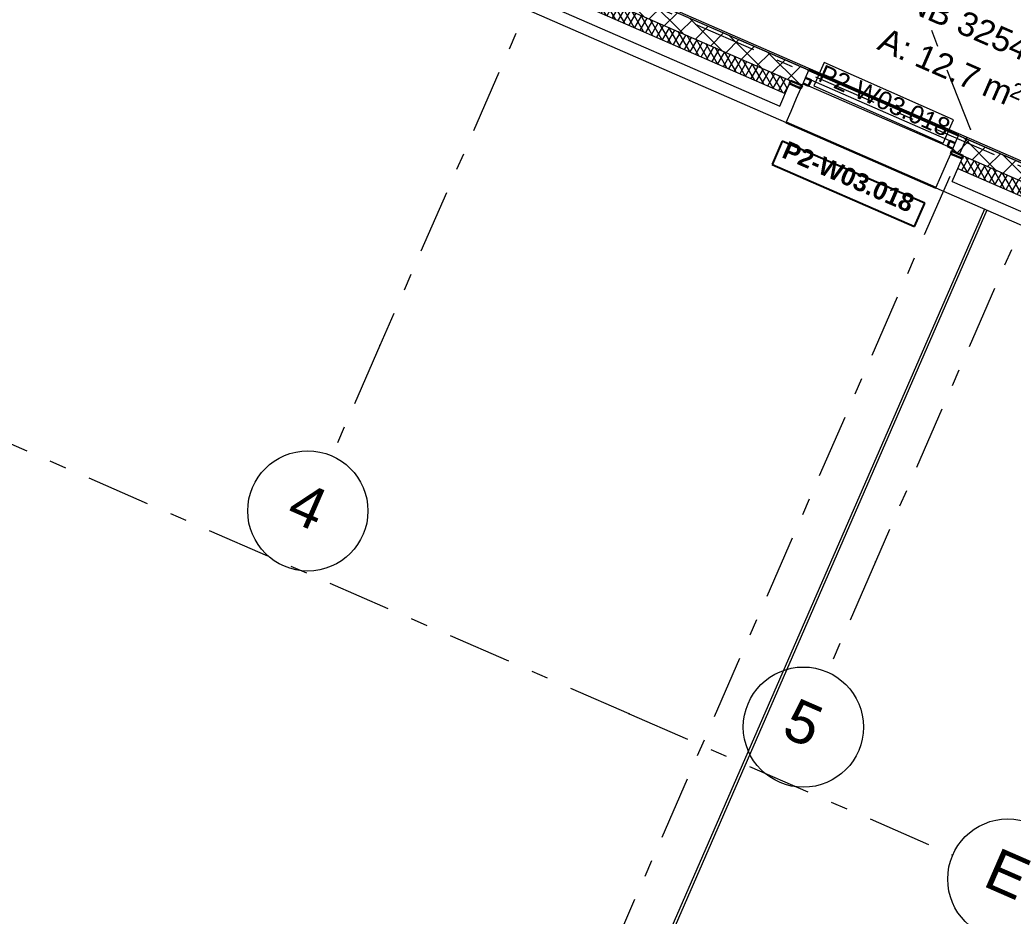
# Model space of a CAD drawing. Header units: millimetres. Extents: x -35034 to 431752, y -71616 to 25069.
# Drawn here: x 11137 to 19404, y -14437 to -6982 of the extents above; entities that cross this region are included whole.
import ezdxf
from ezdxf.enums import TextEntityAlignment as Align

# ---------------------------------------------------------------- set-up
doc = ezdxf.new("R2010")
doc.units = ezdxf.units.MM
doc.header["$MEASUREMENT"] = 0
doc.linetypes.add('Double Dashed', pattern=[1093.611073, 529.166651, -211.666656, 141.111112, -211.666656])
for name, color, linetype in [('A-15-MG_Structural_Grid', 7, 'Continuous'), ('A-20-M_Floor_Slab', 7, 'Continuous'), ('A-25-M_Curtain_Wall', 7, 'Continuous'), ('A-25-M_Wall_Ext_Existing_HUB', 7, 'Continuous'), ('A-35-M_FFE-Zone', 7, 'Continuous'), ('ArchiCAD Window Markers', 7, 'Continuous'), ('ArchiCAD Windows', 7, 'Continuous'), ('New_A-15-MG_Structural_Grid_Phase_2', 7, 'Continuous')]:
    doc.layers.add(name, color=color, linetype=linetype)
for name, color, linetype, lineweight, true_color in [('A-15-MG_Structural_Grid_Pen_No__163', 7, 'Continuous', 0, 0x750077), ('A-25-M_Curtain_Wall_Pen_No__46', 7, 'Continuous', 35, 0x444444), ('A-25-M_Wall_Ext_Existing_HUB_Pen_No__107', 7, 'Continuous', 15, 0xa6a6a6), ('A-25-M_Wall_Ext_Existing_HUB_Pen_No__43', 7, 'Continuous', 30, 0x444444), ('A-35-M_FFE-Zone_Pen_No__74', 7, 'Continuous', 20, 0x606060), ('ArchiCAD Windows_Pen_No__23', 7, 'Continuous', 30, 0x2a2a2a), ('ArchiCAD Windows_Pen_No__43', 7, 'Continuous', 30, 0x444444), ('New_A-15-MG_Structural_Grid_Phase_2_Pen_No__222', 7, 'Continuous', 13, 0x65af33)]:
    doc.layers.add(name, color=color, linetype=linetype, lineweight=lineweight, true_color=true_color)
for name, color, linetype, lineweight in [('A-20-M_Floor_Slab_Pen_No__89', 8, 'Continuous', 20), ('A-20-M_Roof_Pen_No__1', 7, 'Continuous', 13), ('A-25-M_Curtain_Wall_Pen_No__85', 8, 'Continuous', 20), ('A-25-M_Wall_Ext_Existing_HUB_Pen_No__1', 7, 'Continuous', 13), ('ArchiCAD Window Markers_Pen_No__1', 7, 'Continuous', 13), ('ArchiCAD Window Markers_Pen_No__5', 7, 'Continuous', 25), ('ArchiCAD Windows_Pen_No__1', 7, 'Continuous', 13), ('ArchiCAD Windows_Pen_No__83', 8, 'Continuous', 20), ('ArchiCAD Zone Stamps_Pen_No__9', 7, 'Continuous', 13), ('New_A-95-P_Drawing_Pen_No__1', 7, 'Continuous', 13)]:
    doc.layers.add(name, color=color, linetype=linetype, lineweight=lineweight)
doc.styles.add('GENERATED_STYLE_1', font='')
doc.styles.add('GENERATED_STYLE_2', font='')
doc.styles.add('GENERATED_STYLE_3', font='')
doc.styles.add('GENERATED_STYLE_4', font='')
doc.styles.get('GENERATED_STYLE_1').set_extended_font_data('Swis721 BT', bold=True)
doc.styles.get('GENERATED_STYLE_2').set_extended_font_data('Arial', bold=True)
doc.styles.get('GENERATED_STYLE_3').set_extended_font_data('Arial')
doc.styles.get('GENERATED_STYLE_4').set_extended_font_data('Swis721 BT')
pattern_1 = [(103.994, (0, 0), (-1137.956, 451.32), [0, -965.2, 0, -1079.5, 0, -1031.875]), (73.994, (0, 0), (-1195.13, 1745.31), [0, -520.7, 0, -869.95, 0, -333.375]), (33.994, (-311.5, -716.2), (785.414, 1814.82), [0, -317.5, 0, -1143, 0, -1492.25]), (23.994, (-311.5, -716.2), (250.28, 1972.77), [0, -158.75, 0, -749.3, 0, -857.25])]
pattern_2 = [(60, (0, 0), (-43.30127, 25), []), (120, (0, 0), (43.30127, 25), [])]
pattern_3 = [(45, (0, 0), (-91.9239, 91.9239), []), (135, (0, 0), (91.9239, 91.9239), [])]
pattern_4 = [(0, (0, 0), (0, 130), []), (90, (0, 0), (-130, 0), [])]

# ---------------------------------------------------------------- blocks, each defined once
blk = doc.blocks.new('Male WC_INB 3254_37_3', base_point=(19116.5, -7126.9))
at = {"layer": 'A-35-M_FFE-Zone_Pen_No__74', "linetype": 'Continuous'}
for p, q in [((19479.7, -3553.8), (18922.9, -4830.7)), ((21223.1, -4314.1), (19479.7, -3553.8)), ((17406.4, -4169.4), (16276.2, -6761.3)), ((18922.9, -4830.7), (17406.4, -4169.4)), ((19536.1, -8182.8), (21223.1, -4314.1)), ((16276.2, -6761.3), (19536.1, -8182.8))]:
    blk.add_line(p, q, dxfattribs=at)
at = {"layer": 'ArchiCAD Zone Stamps_Pen_No__9'}
for tag, height, style, p in [('ROOM_NAME', 250, 'GENERATED_STYLE_2', (18877.2, -5826.1)), ('zoneNameLine2', 250, 'GENERATED_STYLE_2', (18688.7, -6258.2)), ('ROOM_NUMBER', 200, 'GENERATED_STYLE_3', (18500.3, -6678.9)), ('measuredAreaCode', 200, 'GENERATED_STYLE_3', (18343.3, -7039)), ('DUMMY_649', 200, 'GENERATED_STYLE_3', (18650.7, -7173.1)), ('DUMMY_650', 200, 'GENERATED_STYLE_3', (19140, -7386.4)), ('DUMMY_651', 133.3, 'GENERATED_STYLE_3', (19419.3, -7493))]:
    blk.add_attdef(tag, text='', height=height, rotation=336.44041, dxfattribs=dict(at, style=style)).set_placement(p, align=Align.TOP_LEFT)
blk = doc.blocks.new('Slab_1_3', base_point=(7696.6, 5872.1))
at = {"layer": 'A-20-M_Floor_Slab_Pen_No__89', "linetype": 'Continuous', "flags": 128}
blk.add_lwpolyline([(31982.9, -13626.4), (12656.3, -5199.1), (14737.9, -425.5), (12206.2, 678.5), (10067.8, -4225.5), (4375.8, -1743.6), (7696.6, 5872.1), (7484.7, 6099.8), (7408.6, 6181.5), (7708, 6474.6), (7630.9, 6558.3), (10938, 9637), (15227.2, 7766.9), (17293.9, 12506.6), (15858.3, 14038.4), (17354.4, 15444.2), (18384.5, 14995), (19410.6, 17348.4)], dxfattribs=at)
blk = doc.blocks.new('Window 19')
at = {"layer": 'ArchiCAD Windows_Pen_No__1', "linetype": 'Continuous'}
for p, q in [((-680, 0), (-680, -50)), ((680, 0), (680, -50))]:
    blk.add_line(p, q, dxfattribs=at)
at = {"layer": 'ArchiCAD Windows_Pen_No__23', "linetype": 'Continuous'}
for p, q in [((-680, 355), (680, 355)), ((-680, -119.5), (680, -119.5))]:
    blk.add_line(p, q, dxfattribs=at)
at = {"layer": 'ArchiCAD Windows_Pen_No__43', "linetype": 'Continuous'}
for p, q in [((-680, 0), (-630, 0)), ((-630, 0), (-630, -50)), ((630, -50), (630, 0)), ((630, 0), (680, 0)), ((-630, -50), (-680, -50)), ((680, -50), (630, -50))]:
    blk.add_line(p, q, dxfattribs=at)
at = {"layer": 'ArchiCAD Windows_Pen_No__83', "linetype": 'Continuous'}
for p, q in [((-630, 0), (630, 0)), ((630, -50), (-630, -50))]:
    blk.add_line(p, q, dxfattribs=at)
blk = doc.blocks.new('Window Stamp 18_3')
at = {"layer": 'ArchiCAD Window Markers_Pen_No__5', "linetype": 'Continuous'}
for p, q in [((647.4, 366.4), (-647.4, 366.4)), ((-647.4, 366.4), (-647.4, 154.6)), ((647.4, 366.4), (-647.4, 366.4)), ((647.4, 154.6), (647.4, 366.4)), ((-647.4, 154.6), (647.4, 154.6))]:
    blk.add_line(p, q, dxfattribs=at)
at = {"layer": 'ArchiCAD Window Markers_Pen_No__1', "style": 'GENERATED_STYLE_1'}
blk.add_attdef('AC_WIDO_ID', text='', height=150, rotation=180, dxfattribs=at).set_placement((588.6, 410.5), align=Align.BOTTOM_LEFT)
blk = doc.blocks.new('Wall_8_3', base_point=(44635.4, -19661.2))
at = {"layer": 'A-25-M_Wall_Ext_Existing_HUB', "linetype": 'Continuous', "lineweight": 0, "true_color": 0x000000}
h = blk.add_hatch(dxfattribs=at)
h.set_pattern_fill('Rigid_Insulation_0003', color=178, style=0, pattern_type=2)
h.set_pattern_definition(pattern_4)
h.paths.add_polyline_path([(17647.9, -7528.4), (17553.9, -7487.4), (17543.9, -7510.4), (17637.9, -7551.3)])
h = blk.add_hatch(dxfattribs=at)
h.set_pattern_fill('Rigid_Insulation_0003', color=178, style=0, pattern_type=2)
h.set_pattern_definition(pattern_4)
h.paths.add_polyline_path([(18894.5, -8072), (18884.5, -8094.9), (18978.5, -8135.9), (18988.5, -8113)])
at = {"layer": 'A-25-M_Wall_Ext_Existing_HUB_Pen_No__107', "linetype": 'Continuous'}
h = blk.add_hatch(dxfattribs=at)
h.set_pattern_fill('Concrete_Block_0003', color=256, style=0, pattern_type=2)
h.set_pattern_definition(pattern_3)
h.paths.add_polyline_path([(14357.1, -6093.5), (17647.9, -7528.4), (17656.1, -7509.6), (17676.1, -7463.8), (17703.8, -7400.1), (14413.1, -5965.1), (14385.3, -6028.9), (14365.3, -6074.7)])
h = blk.add_hatch(dxfattribs=at)
h.set_pattern_fill('Batt_Insulation_0003', color=256, style=0, pattern_type=2)
h.set_pattern_definition(pattern_2)
h.paths.add_polyline_path([(14405.1, -6239.9), (17508, -7592.9), (17543.9, -7510.4), (17553.9, -7487.4), (14451.1, -6134.4), (14441.1, -6157.4)])
h = blk.add_hatch(dxfattribs=at)
h.set_pattern_fill('613_01__ad_AR_SAND_0003', color=256, style=0, pattern_type=2)
h.set_pattern_definition(pattern_1)
h.paths.add_polyline_path([(14358.4, -6347.1), (14223.4, -6400.1), (17514.2, -7835), (17461.2, -7700.1)])
h = blk.add_hatch(dxfattribs=at)
h.set_pattern_fill('613_01__ad_AR_SAND_0003', color=256, style=0, pattern_type=2)
h.set_pattern_definition(pattern_1)
h.paths.add_polyline_path([(17461.2, -7700.1), (17514.2, -7835), (17637.9, -7551.3), (17543.9, -7510.4)])
h = blk.add_hatch(dxfattribs=at)
h.set_pattern_fill('Concrete_Block_0003', color=256, style=0, pattern_type=2)
h.set_pattern_definition(pattern_3)
h.paths.add_polyline_path([(18894.5, -8072), (20019.7, -8562.6), (20075.7, -8434.3), (18950.5, -7943.7), (18922.7, -8007.4), (18902.7, -8053.2)])
h = blk.add_hatch(dxfattribs=at)
h.set_pattern_fill('613_01__ad_AR_SAND_0003', color=256, style=0, pattern_type=2)
h.set_pattern_definition(pattern_1)
h.paths.add_polyline_path([(18895.7, -8325.6), (18978.5, -8135.9), (18884.5, -8094.9), (18760.8, -8378.6)])
h = blk.add_hatch(dxfattribs=at)
h.set_pattern_fill('Batt_Insulation_0003', color=256, style=0, pattern_type=2)
h.set_pattern_definition(pattern_2)
h.paths.add_polyline_path([(18978.5, -8135.9), (18942.5, -8218.4), (19973.7, -8668.1), (20019.7, -8562.6), (18988.5, -8113)])
h = blk.add_hatch(dxfattribs=at)
h.set_pattern_fill('613_01__ad_AR_SAND_0003', color=256, style=0, pattern_type=2)
h.set_pattern_definition(pattern_1)
h.paths.add_polyline_path([(18760.8, -8378.6), (19886, -8869.3), (19927, -8775.3), (18895.7, -8325.6)])
at = {"layer": 'A-25-M_Wall_Ext_Existing_HUB_Pen_No__1', "linetype": 'Continuous'}
for p, q in [((14451.1, -6134.4), (17553.9, -7487.4)), ((14405.1, -6239.9), (17508, -7592.9)), ((14358.4, -6347.1), (17461.2, -7700.1)), ((17676.1, -7463.8), (17703.8, -7400.1)), ((17461.2, -7700.1), (17543.9, -7510.4)), ((17647.9, -7528.4), (17656.1, -7509.6)), ((17656.1, -7509.6), (17676.1, -7463.8)), ((17601.9, -7633.8), (17637.9, -7551.3)), ((17601.9, -7633.8), (17637.9, -7551.3)), ((17555.2, -7741.1), (17601.9, -7633.8)), ((17555.2, -7741.1), (17601.9, -7633.8)), ((17514.2, -7835), (17555.2, -7741.1)), ((17514.2, -7835), (17555.2, -7741.1)), ((18902.7, -8053.2), (18922.7, -8007.4)), ((18922.7, -8007.4), (18950.5, -7943.7)), ((18848.6, -8177.4), (18884.5, -8094.9)), ((18848.6, -8177.4), (18884.5, -8094.9)), ((18894.5, -8072), (18902.7, -8053.2)), ((18801.8, -8284.7), (18848.6, -8177.4)), ((18801.8, -8284.7), (18848.6, -8177.4)), ((18895.7, -8325.6), (18978.5, -8135.9)), ((18988.5, -8113), (20019.7, -8562.6)), ((18942.5, -8218.4), (19973.7, -8668.1)), ((18760.8, -8378.6), (18801.8, -8284.7)), ((18760.8, -8378.6), (18801.8, -8284.7)), ((18895.7, -8325.6), (19927, -8775.3))]:
    blk.add_line(p, q, dxfattribs=at)
at = {"layer": 'A-25-M_Wall_Ext_Existing_HUB_Pen_No__1', "linetype": 'Continuous', "flags": 128}
for points in [[(17703.8, -7400.1), (14413.1, -5965.1)], [(14223.4, -6400.1), (17514.2, -7835)], [(20075.7, -8434.3), (18950.5, -7943.7)], [(18760.8, -8378.6), (19886, -8869.3)]]:
    blk.add_lwpolyline(points, dxfattribs=at)
at = {"layer": 'A-25-M_Wall_Ext_Existing_HUB_Pen_No__43', "linetype": 'Continuous'}
for p, q in [((17543.9, -7510.4), (17553.9, -7487.4)), ((17637.9, -7551.3), (17543.9, -7510.4)), ((17553.9, -7487.4), (17647.9, -7528.4)), ((17647.9, -7528.4), (17637.9, -7551.3)), ((18894.5, -8072), (18884.5, -8094.9)), ((18884.5, -8094.9), (18978.5, -8135.9)), ((18988.5, -8113), (18894.5, -8072)), ((18978.5, -8135.9), (18988.5, -8113))]:
    blk.add_line(p, q, dxfattribs=at)
at = {"layer": 'ArchiCAD Window Markers'}
ref = blk.add_blockref('Window Stamp 18_3', (18137.5, -8106.8), dxfattribs=dict(at, rotation=156.4404141930047))
ref.add_attrib('AC_WIDO_ID', 'P2-W03.018', dxfattribs={"layer": 'ArchiCAD Window Markers_Pen_No__1', "color": 7, "height": 150, "rotation": 336.44041, "style": 'GENERATED_STYLE_1'}).set_placement((17451.6, -8162.8), align=Align.BOTTOM_LEFT)
at = {"layer": 'ArchiCAD Windows', "color": 251, "linetype": 'Continuous', "lineweight": 20, "true_color": 0x606060, "xscale": -1, "zscale": 1000, "rotation": 156.4404141930047}
blk.add_blockref('Window 19', (18279.4, -7781.4), dxfattribs=at)
blk = doc.blocks.new('Standard grid marker')
at = {"layer": 'A-15-MG_Structural_Grid_Pen_No__163', "linetype": 'Double Dashed'}
for p, q in [((1000, 0), (29726, 0)), ((29726, 0), (30726, 0))]:
    blk.add_line(p, q, dxfattribs=at)
at = {"layer": 'A-15-MG_Structural_Grid_Pen_No__163', "linetype": 'Continuous'}
blk.add_circle((31226, 0), 500, dxfattribs=at)
at = {"layer": 'A-15-MG_Structural_Grid_Pen_No__163', "linetype": 'Double Dashed'}
blk.add_point((29726, 0), dxfattribs=at)
blk.add_point((29726, 0), dxfattribs=at)
at = {"layer": 'A-15-MG_Structural_Grid_Pen_No__163', "style": 'GENERATED_STYLE_4'}
for tag, p in [('AC_MarkerText_1_0', (-500, 41.2)), ('AC_MarkerText_1_1', (31226, 41.2))]:
    blk.add_attdef(tag, text='', height=350, rotation=90, dxfattribs=at).set_placement(p, align=Align.MIDDLE_CENTER)
blk = doc.blocks.new('Standard grid marker_3')
at = {"layer": 'A-15-MG_Structural_Grid_Pen_No__163', "linetype": 'Double Dashed'}
blk.add_line((1000, 0), (74254.8, 0), dxfattribs=at)
at = {"layer": 'A-15-MG_Structural_Grid_Pen_No__163', "style": 'GENERATED_STYLE_4'}
for tag, p in [('AC_MarkerText_1_0', (-500, 43.4)), ('AC_MarkerText_1_1', (75754.8, 43.4))]:
    blk.add_attdef(tag, text='', height=350, rotation=360, dxfattribs=at).set_placement(p, align=Align.MIDDLE_CENTER)
blk = doc.blocks.new('Label_3_3', base_point=(18327.2, -7671.9))
at = {"layer": 'A-25-M_Curtain_Wall_Pen_No__85', "linetype": 'Continuous'}
for p, q in [((17831.4, -7337.4), (17746, -7531.1)), ((18908.4, -7812.6), (17831.4, -7337.4)), ((17746, -7531.1), (18822.9, -8006.3)), ((18822.9, -8006.3), (18908.4, -7812.6))]:
    blk.add_line(p, q, dxfattribs=at)
at = {"layer": 'A-25-M_Curtain_Wall_Pen_No__46', "style": 'GENERATED_STYLE_4'}
blk.add_attdef('A', text='', height=150, rotation=336.19029, dxfattribs=at).set_placement((17831.4, -7348.7), align=Align.TOP_LEFT)
blk = doc.blocks.new('Standard grid marker[44]_3', base_point=(-2323.9, -56907.5))
at = {"layer": 'New_A-15-MG_Structural_Grid_Phase_2_Pen_No__222', "linetype": 'Double Dashed'}
for p, q in [((19049.3, -7892), (18444.5, -6352)), ((-1439.9, -54880.3), (19049.3, -7892))]:
    blk.add_line(p, q, dxfattribs=at)
blk.add_point((19049.3, -7892), dxfattribs=at)
at = {"layer": 'New_A-15-MG_Structural_Grid_Phase_2_Pen_No__222', "style": 'GENERATED_STYLE_4'}
for tag, p in [('AC_MarkerText_1_1', (19060.7, -4902.7)), ('AC_MarkerText_1_0', (-3596.1, -56862))]:
    blk.add_attdef(tag, text='', height=350, rotation=336.44041, dxfattribs=at).set_placement(p, align=Align.MIDDLE_CENTER)
blk = doc.blocks.new('Standard grid marker[49]_3', base_point=(18901.3, -13928.7))
at = {"layer": 'New_A-15-MG_Structural_Grid_Phase_2_Pen_No__222', "linetype": 'Double Dashed'}
for q in [(-8504.1, -1978.6), (18901.3, -13928.7)]:
    blk.add_line((16208.4, -12754.5), q, dxfattribs=at)
at = {"layer": 'New_A-15-MG_Structural_Grid_Phase_2_Pen_No__222', "linetype": 'Continuous'}
blk.add_circle((19359.6, -14128.6), 500, dxfattribs=at)
at = {"layer": 'New_A-15-MG_Structural_Grid_Phase_2_Pen_No__222', "linetype": 'Double Dashed'}
blk.add_point((16208.4, -12754.5), dxfattribs=at)
blk.add_point((16208.4, -12754.5), dxfattribs=at)
at = {"layer": 'New_A-15-MG_Structural_Grid_Phase_2_Pen_No__222', "style": 'GENERATED_STYLE_4'}
for tag, p in [('AC_MarkerText_1_1', (-11655.4, -561.1)), ('AC_MarkerText_1_0', (19359.6, -14085.2))]:
    blk.add_attdef(tag, text='', height=350, rotation=336.44041, dxfattribs=at).set_placement(p, align=Align.MIDDLE_CENTER)

msp = doc.modelspace()

# ---------------------------------------------------------------- linework, layer by layer
at = {"layer": 'A-20-M_Roof_Pen_No__1', "linetype": 'Continuous', "flags": 128}
msp.add_lwpolyline([(19165.1, -8554.9), (11294.8, -26604.1)], dxfattribs=at)
at = {"layer": 'New_A-95-P_Drawing_Pen_No__1', "linetype": 'Continuous'}
msp.add_line((19185.7, -8563.9), (11315.4, -26613.1), dxfattribs=at)

# ---------------------------------------------------------------- block references
at = {"layer": 'A-15-MG_Structural_Grid', "color": 8, "linetype": 'Continuous', "lineweight": 15}
ref = msp.add_blockref('Standard grid marker', (26014.6, 17557.1), dxfattribs=dict(at, zscale=1000, rotation=246.440411583993))
ref.add_attrib('AC_MarkerText_1_1', '4', dxfattribs={"layer": 'A-15-MG_Structural_Grid_Pen_No__163', "color": 216, "true_color": 0x750077, "height": 350, "rotation": 336.44041, "style": 'GENERATED_STYLE_4'}).set_placement((13533.5, -11024.8), align=Align.MIDDLE_CENTER)
ref = msp.add_blockref('Standard grid marker', (30139.5, 15758.5), dxfattribs=dict(at, zscale=1000, rotation=246.440411583993))
ref.add_attrib('AC_MarkerText_1_1', '5', dxfattribs={"layer": 'A-15-MG_Structural_Grid_Pen_No__163', "color": 216, "true_color": 0x750077, "height": 350, "rotation": 336.44041, "style": 'GENERATED_STYLE_4'}).set_placement((17658.4, -12827.8), align=Align.MIDDLE_CENTER)
at = {"layer": 'A-15-MG_Structural_Grid', "color": 8, "linetype": 'Continuous', "lineweight": 15, "zscale": 1000, "rotation": 336.440411583993}
msp.add_blockref('Standard grid marker_3', (-1201.2, 813.7), dxfattribs=at)
at = {"layer": 'A-20-M_Floor_Slab', "color": 8, "linetype": 'Continuous', "lineweight": 20}
msp.add_blockref('Slab_1_3', (7696.6, 5872.1), dxfattribs=at)
at = {"layer": 'A-25-M_Curtain_Wall', "color": 8, "linetype": 'Continuous', "lineweight": 20}
ref = msp.add_blockref('Label_3_3', (18327.2, -7671.9), dxfattribs=at)
ref.add_attrib('A', 'P2-W03.018', dxfattribs={"layer": 'A-25-M_Curtain_Wall_Pen_No__46', "color": 49, "true_color": 0x444444, "height": 150, "rotation": 336.19029, "style": 'GENERATED_STYLE_4'}).set_placement((17831.4, -7348.7), align=Align.TOP_LEFT)
at = {"layer": 'A-25-M_Wall_Ext_Existing_HUB', "color": 250, "lineweight": 50, "true_color": 0x2a2a2a}
msp.add_blockref('Wall_8_3', (44635.4, -19661.2), dxfattribs=at)
at = {"layer": 'A-35-M_FFE-Zone', "linetype": 'Continuous'}
ref = msp.add_blockref('Male WC_INB 3254_37_3', (19116.5, -7126.9), dxfattribs=at)
ref.add_attrib('ROOM_NAME', 'Male WC', dxfattribs={"layer": 'ArchiCAD Zone Stamps_Pen_No__9', "color": 7, "height": 250, "rotation": 336.44041, "style": 'GENERATED_STYLE_2'}).set_placement((18877.2, -5826.1), align=Align.TOP_LEFT)
ref.add_attrib('ROOM_NUMBER', 'INB 3254', dxfattribs={"layer": 'ArchiCAD Zone Stamps_Pen_No__9', "color": 7, "height": 200, "rotation": 336.44041, "style": 'GENERATED_STYLE_3'}).set_placement((18500.3, -6678.9), align=Align.TOP_LEFT)
ref.add_attrib('zoneNameLine2', 'ID. TF357', dxfattribs={"layer": 'ArchiCAD Zone Stamps_Pen_No__9', "color": 7, "height": 250, "rotation": 336.44041, "style": 'GENERATED_STYLE_2'}).set_placement((18688.7, -6258.2), align=Align.TOP_LEFT)
ref.add_attrib('measuredAreaCode', 'A: ', dxfattribs={"layer": 'ArchiCAD Zone Stamps_Pen_No__9', "color": 7, "height": 200, "rotation": 336.44041, "style": 'GENERATED_STYLE_3'}).set_placement((18343.3, -7039), align=Align.TOP_LEFT)
ref.add_attrib('DUMMY_649', '12.7', dxfattribs={"layer": 'ArchiCAD Zone Stamps_Pen_No__9', "color": 7, "height": 200, "rotation": 336.44041, "style": 'GENERATED_STYLE_3'}).set_placement((18650.7, -7173.1), align=Align.TOP_LEFT)
ref.add_attrib('DUMMY_650', ' m', dxfattribs={"layer": 'ArchiCAD Zone Stamps_Pen_No__9', "color": 7, "height": 200, "rotation": 336.44041, "style": 'GENERATED_STYLE_3'}).set_placement((19140, -7386.4), align=Align.TOP_LEFT)
ref.add_attrib('DUMMY_651', '2', dxfattribs={"layer": 'ArchiCAD Zone Stamps_Pen_No__9', "color": 7, "height": 133.3, "rotation": 336.44041, "style": 'GENERATED_STYLE_3'}).set_placement((19419.3, -7493), align=Align.TOP_LEFT)
at = {"layer": 'New_A-15-MG_Structural_Grid_Phase_2', "color": 8, "linetype": 'Continuous', "lineweight": 15}
ref = msp.add_blockref('Standard grid marker[49]_3', (18901.3, -13928.7), dxfattribs=at)
ref.add_attrib('AC_MarkerText_1', 'E', dxfattribs={"layer": 'New_A-15-MG_Structural_Grid_Phase_2_Pen_No__222', "color": 85, "true_color": 0x65af33, "height": 350, "rotation": 336.44041, "style": 'GENERATED_STYLE_4'}).set_placement((19359.6, -14085.2), align=Align.MIDDLE_CENTER)
msp.add_blockref('Standard grid marker[44]_3', (-2323.9, -56907.5), dxfattribs=at)

doc.saveas('drawing.dxf')
